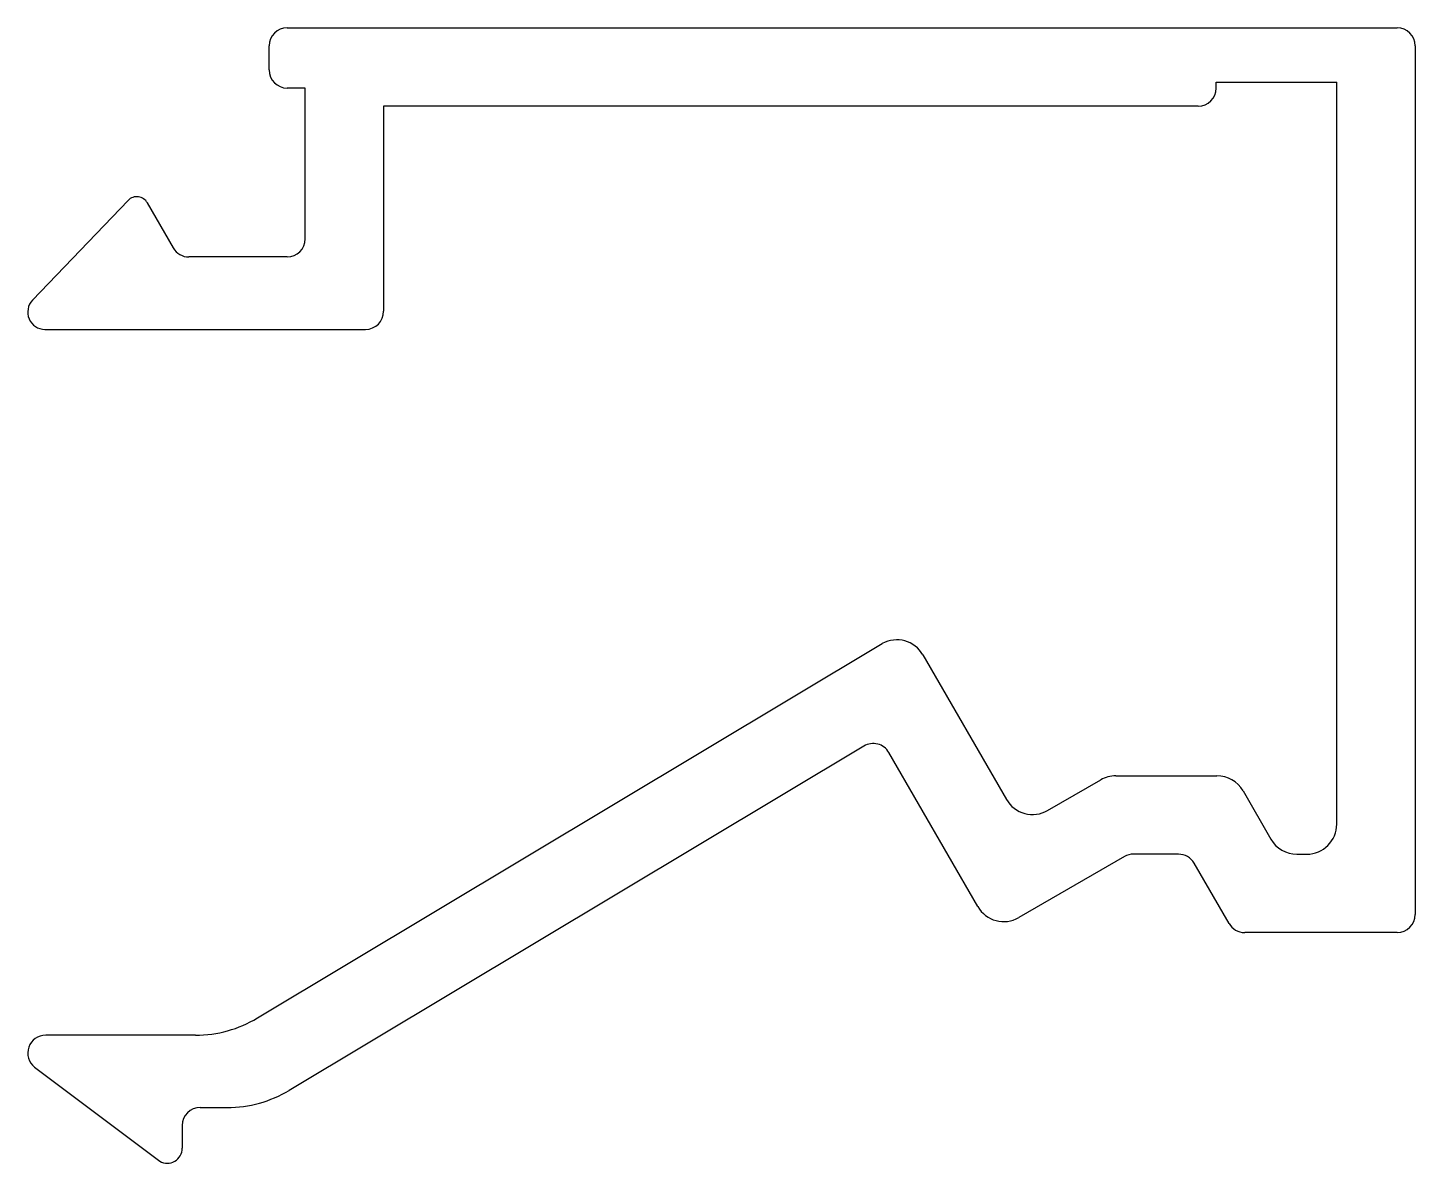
# Model space of a CAD drawing. Extents: x 344.1 to 367.1, y 796.4 to 815.2.
import ezdxf

# ---------------------------------------------------------------- set-up
doc = ezdxf.new("R2010")
doc.units = 0
doc.layers.add('OLCU', color=242, linetype='CONTINUOUS')

msp = doc.modelspace()

# ---------------------------------------------------------------- linework, layer by layer
at = {"layer": 'OLCU', "color": 0}
for p, q in [((348.415, 815.209), (366.815, 815.209)), ((348.115, 814.509), (348.115, 814.909)), ((367.115, 814.909), (367.115, 800.509)), ((348.715, 814.209), (348.415, 814.209)), ((348.715, 811.709), (348.715, 814.209)), ((363.815, 814.209), (363.815, 814.309)), ((363.815, 814.309), (365.815, 814.309)), ((365.815, 802.009), (365.815, 814.309)), ((363.515, 813.909), (350.015, 813.909)), ((350.015, 813.909), (350.015, 810.509)), ((345.778, 812.348), (344.195, 810.693)), ((346.529, 811.559), (346.098, 812.304)), ((348.415, 811.409), (346.788, 811.409)), ((344.401, 810.209), (349.715, 810.209)), ((347.923, 798.794), (358.28, 805)), ((358.955, 804.812), (360.338, 802.417)), ((357.975, 803.301), (348.449, 797.594)), ((359.862, 800.641), (358.389, 803.194)), ((361.021, 802.234), (361.901, 802.742)), ((362.151, 802.809), (363.827, 802.809)), ((364.26, 802.559), (364.721, 801.759)), ((362.296, 801.469), (360.545, 800.458)), ((363.191, 801.509), (362.446, 801.509)), ((364.029, 800.359), (363.451, 801.359)), ((365.154, 801.509), (365.315, 801.509)), ((366.815, 800.209), (364.288, 800.209)), ((346.895, 798.509), (344.413, 798.509)), ((344.229, 797.977), (346.303, 796.417)), ((346.976, 797.309), (347.421, 797.309)), ((346.676, 797.009), (346.676, 796.635))]:
    msp.add_line(p, q, dxfattribs=at)
for centre, radius, start, end in [((348.415, 814.909), 0.3, 90, 180), ((366.815, 814.909), 0.3, 0, 90), ((348.415, 814.509), 0.3, 180, 270), ((363.515, 814.209), 0.3, 270, 0), ((345.922, 812.209), 0.2, 28.3849, 136.2603), ((348.415, 811.709), 0.3, 270, 0), ((346.788, 811.709), 0.3, 210, 270), ((344.401, 810.495), 0.286, 136.2603, 270), ((349.715, 810.509), 0.3, 270, 0), ((358.522, 804.562), 0.5, 30.0013, 118.9296), ((358.129, 803.044), 0.3, 30.0007, 120.9301), ((362.151, 802.309), 0.5, 90, 120.0014), ((363.827, 802.309), 0.5, 30.0011, 90), ((360.771, 802.667), 0.5, 210.0013, 300.0014), ((365.315, 802.009), 0.5, 270, 0), ((365.154, 802.009), 0.5, 210.0011, 270), ((362.446, 801.209), 0.3, 90, 120.0003), ((363.191, 801.209), 0.3, 30.0006, 90), ((360.295, 800.891), 0.5, 210.0007, 300.0003), ((366.815, 800.509), 0.3, 270, 0), ((364.288, 800.509), 0.3, 210.0006, 270), ((346.895, 800.509), 2, 270, 300.9296), ((344.413, 798.211), 0.298, 90, 231.7681), ((347.421, 799.309), 2, 270, 300.9301), ((346.976, 797.009), 0.3, 90, 180), ((346.426, 796.635), 0.25, 240.6703, 0)]:
    msp.add_arc(centre, radius, start, end, dxfattribs=at)

doc.saveas('drawing.dxf')
